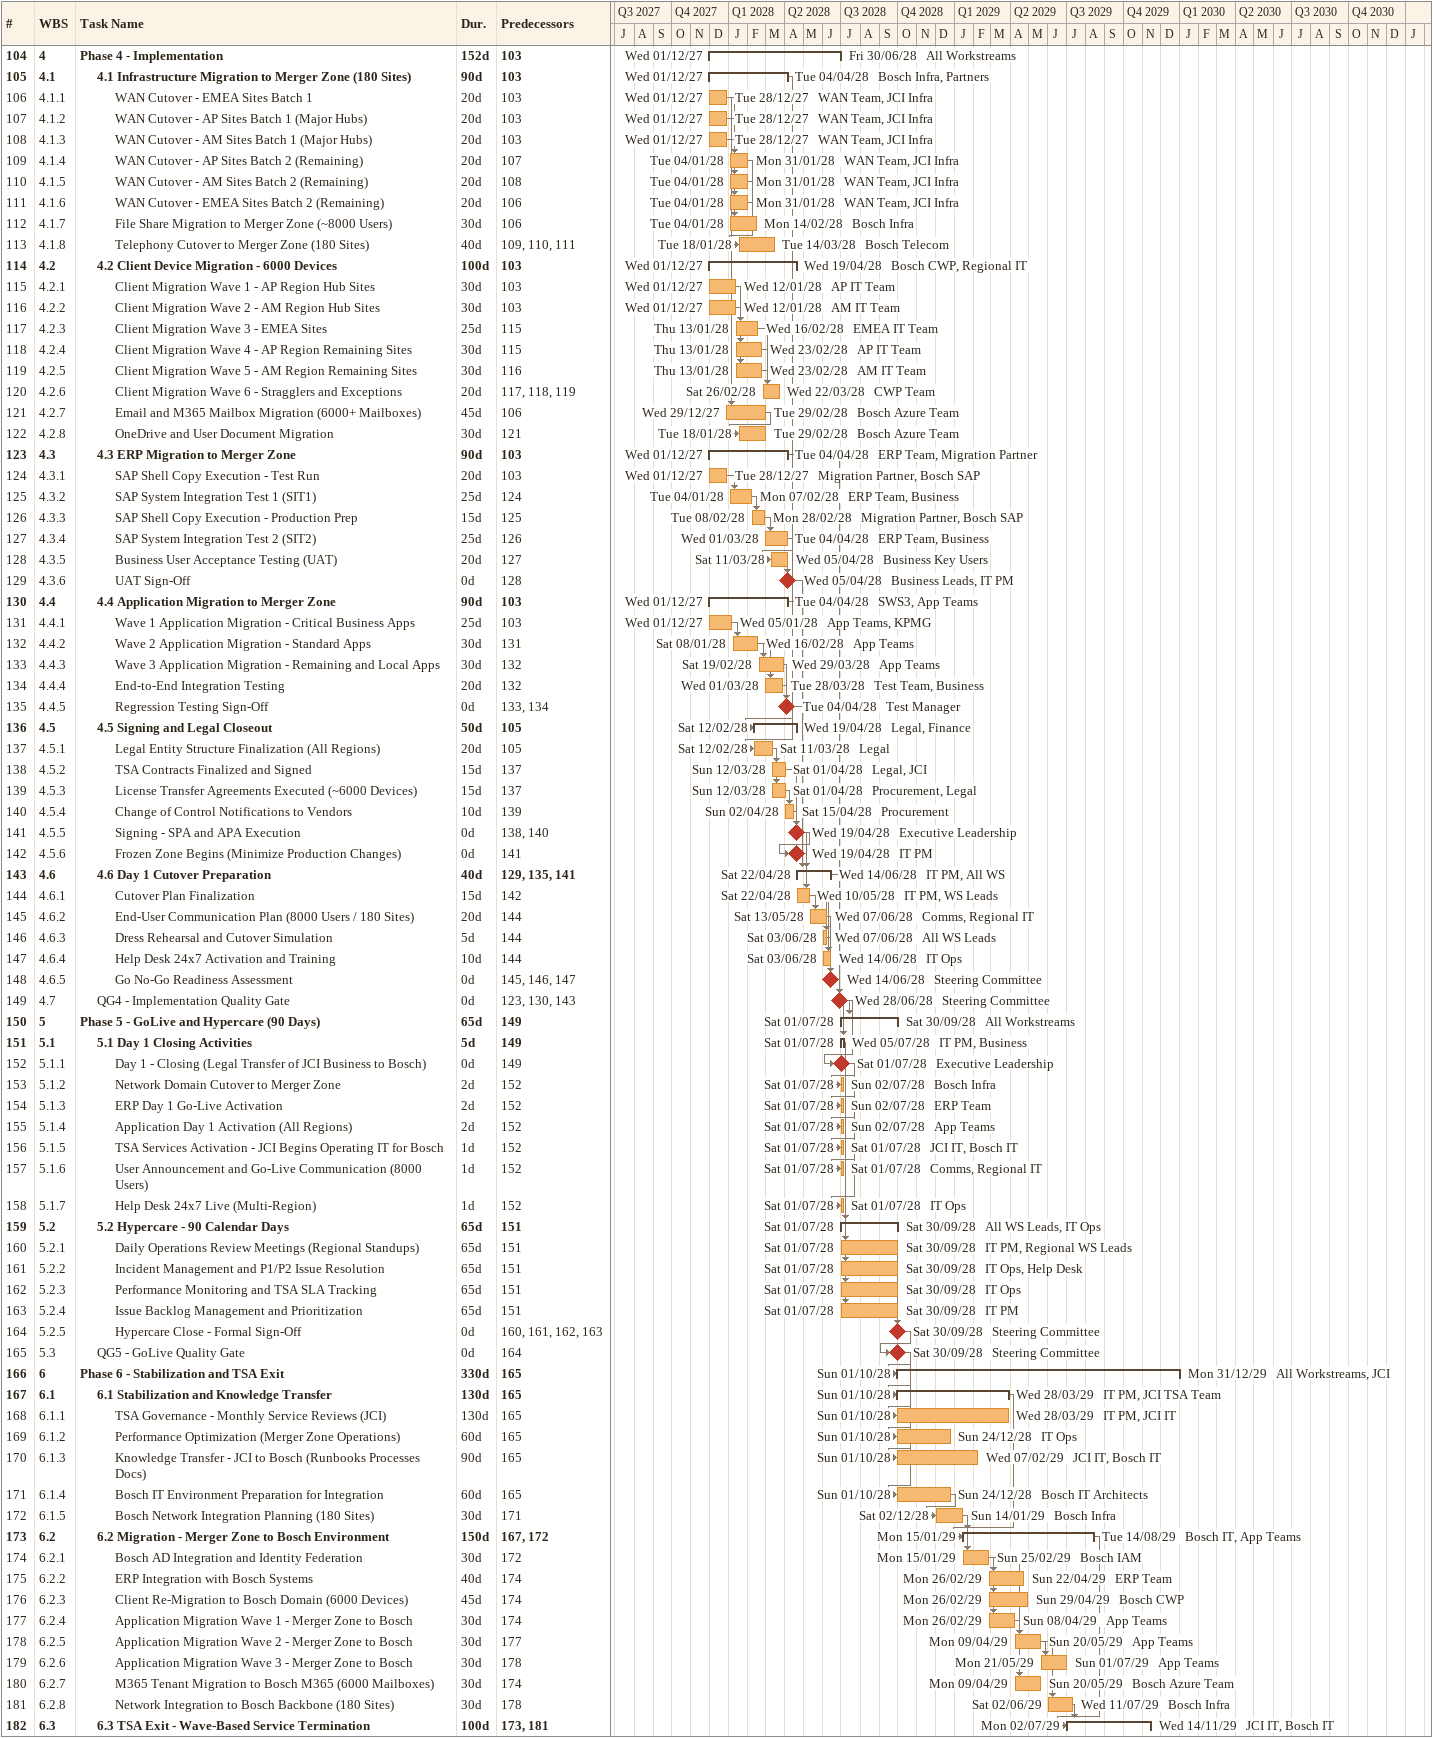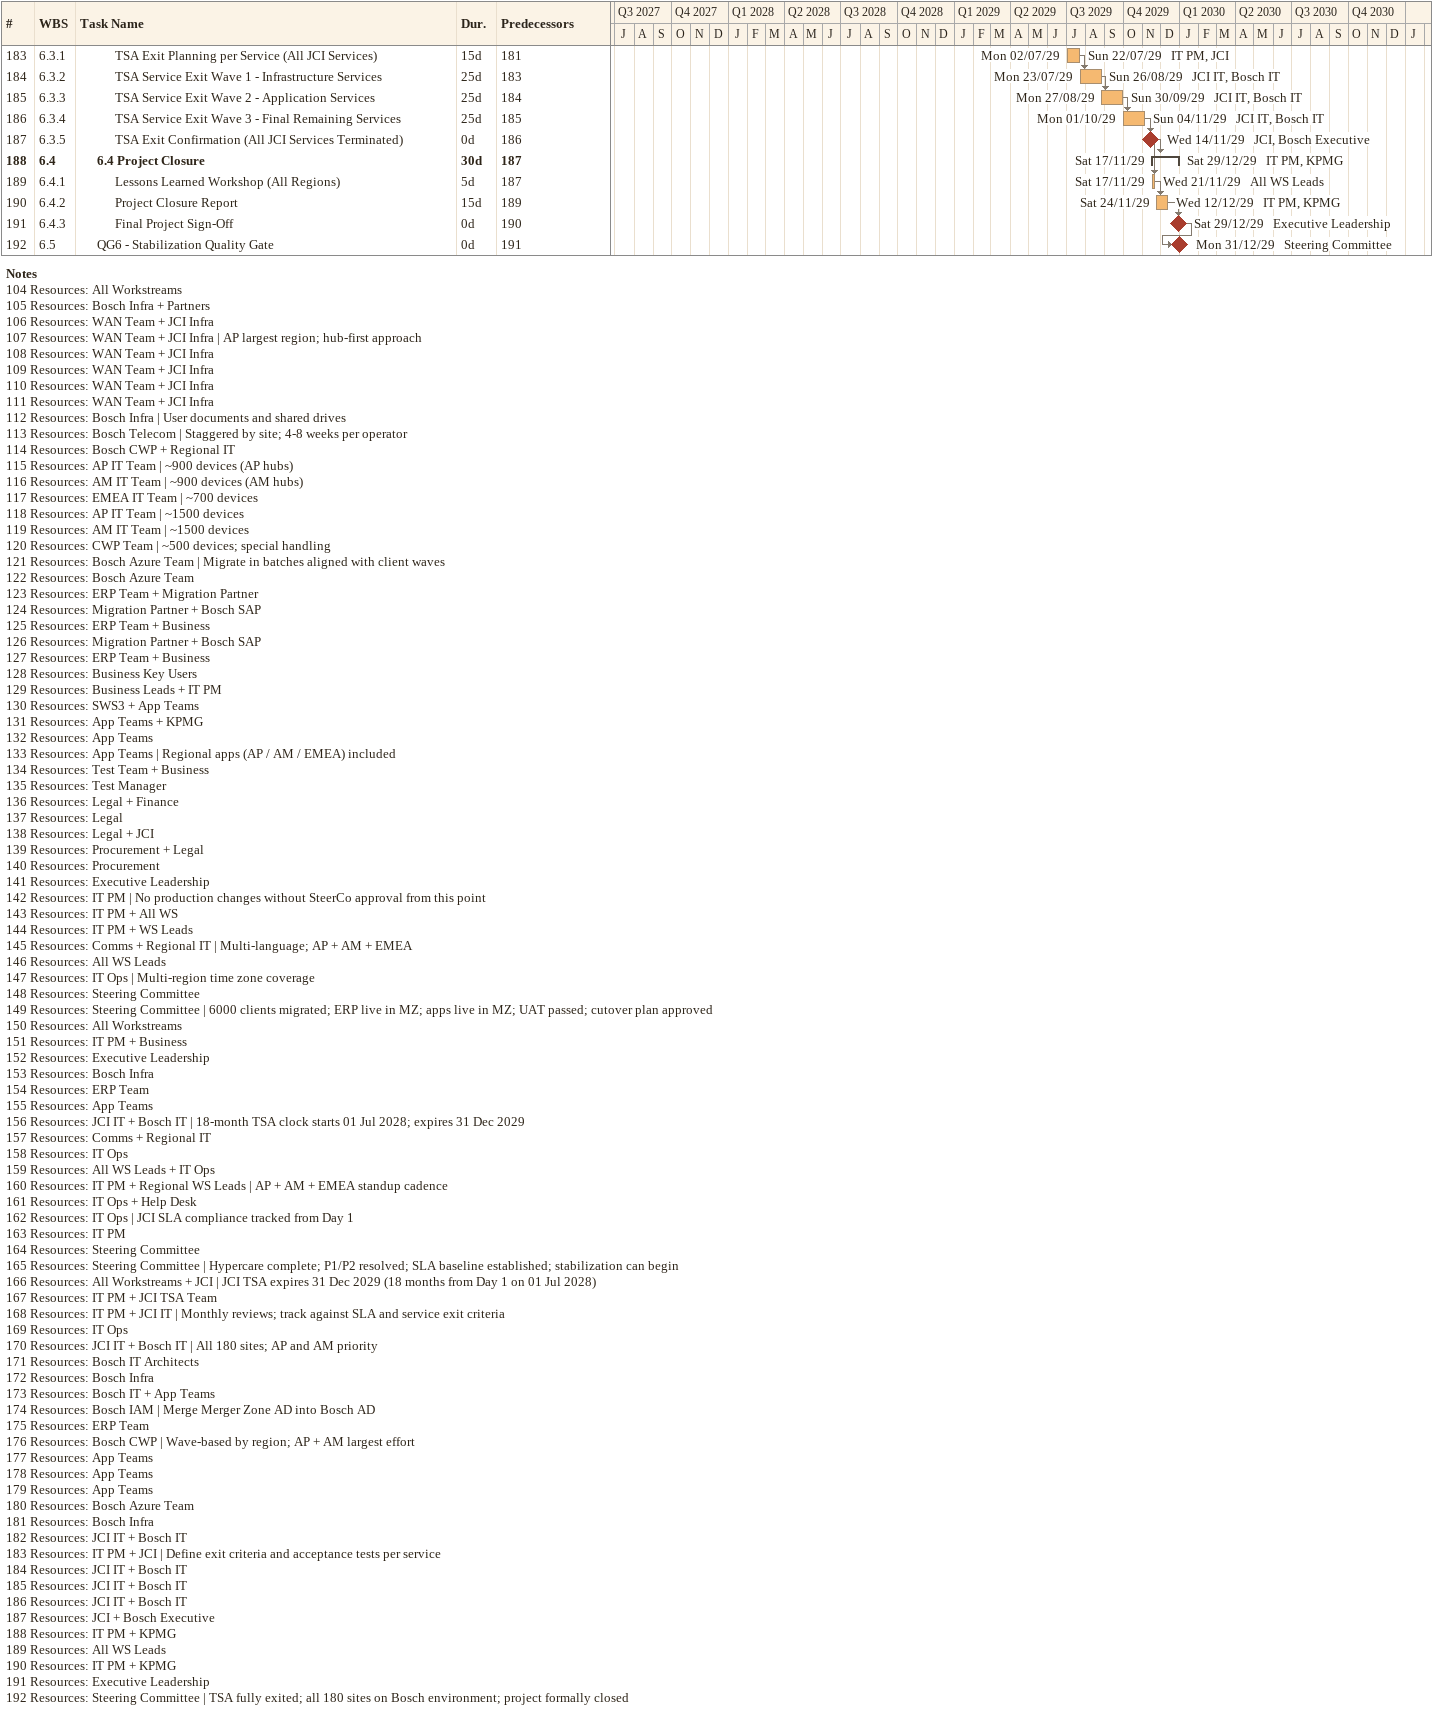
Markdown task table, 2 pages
| ID | WBS | Task | Duration | Start | Finish | Predecessors | Resources |
|---|---|---|---|---|---|---|---|
| 104 | 4 | **Phase 4 - Implementation** | 152d | 2027-12-01 | 2028-06-30 | 103 | All Workstreams |
| 105 | 4.1 | **4.1 Infrastructure Migration to Merger Zone (180 Sites)** | 90d | 2027-12-01 | 2028-04-04 | 103 | Bosch Infra, Partners |
| 106 | 4.1.1 | WAN Cutover - EMEA Sites Batch 1 | 20d | 2027-12-01 | 2027-12-28 | 103 | WAN Team, JCI Infra |
| 107 | 4.1.2 | WAN Cutover - AP Sites Batch 1 (Major Hubs) | 20d | 2027-12-01 | 2027-12-28 | 103 | WAN Team, JCI Infra |
| 108 | 4.1.3 | WAN Cutover - AM Sites Batch 1 (Major Hubs) | 20d | 2027-12-01 | 2027-12-28 | 103 | WAN Team, JCI Infra |
| 109 | 4.1.4 | WAN Cutover - AP Sites Batch 2 (Remaining) | 20d | 2028-01-04 | 2028-01-31 | 107 | WAN Team, JCI Infra |
| 110 | 4.1.5 | WAN Cutover - AM Sites Batch 2 (Remaining) | 20d | 2028-01-04 | 2028-01-31 | 108 | WAN Team, JCI Infra |
| 111 | 4.1.6 | WAN Cutover - EMEA Sites Batch 2 (Remaining) | 20d | 2028-01-04 | 2028-01-31 | 106 | WAN Team, JCI Infra |
| 112 | 4.1.7 | File Share Migration to Merger Zone (~8000 Users) | 30d | 2028-01-04 | 2028-02-14 | 106 | Bosch Infra |
| 113 | 4.1.8 | Telephony Cutover to Merger Zone (180 Sites) | 40d | 2028-01-18 | 2028-03-14 | 109, 110, 111 | Bosch Telecom |
| 114 | 4.2 | **4.2 Client Device Migration - 6000 Devices** | 100d | 2027-12-01 | 2028-04-19 | 103 | Bosch CWP, Regional IT |
| 115 | 4.2.1 | Client Migration Wave 1 - AP Region Hub Sites | 30d | 2027-12-01 | 2028-01-12 | 103 | AP IT Team |
| 116 | 4.2.2 | Client Migration Wave 2 - AM Region Hub Sites | 30d | 2027-12-01 | 2028-01-12 | 103 | AM IT Team |
| 117 | 4.2.3 | Client Migration Wave 3 - EMEA Sites | 25d | 2028-01-13 | 2028-02-16 | 115 | EMEA IT Team |
| 118 | 4.2.4 | Client Migration Wave 4 - AP Region Remaining Sites | 30d | 2028-01-13 | 2028-02-23 | 115 | AP IT Team |
| 119 | 4.2.5 | Client Migration Wave 5 - AM Region Remaining Sites | 30d | 2028-01-13 | 2028-02-23 | 116 | AM IT Team |
| 120 | 4.2.6 | Client Migration Wave 6 - Stragglers and Exceptions | 20d | 2028-02-26 | 2028-03-22 | 117, 118, 119 | CWP Team |
| 121 | 4.2.7 | Email and M365 Mailbox Migration (6000+ Mailboxes) | 45d | 2027-12-29 | 2028-02-29 | 106 | Bosch Azure Team |
| 122 | 4.2.8 | OneDrive and User Document Migration | 30d | 2028-01-18 | 2028-02-29 | 121 | Bosch Azure Team |
| 123 | 4.3 | **4.3 ERP Migration to Merger Zone** | 90d | 2027-12-01 | 2028-04-04 | 103 | ERP Team, Migration Partner |
| 124 | 4.3.1 | SAP Shell Copy Execution - Test Run | 20d | 2027-12-01 | 2027-12-28 | 103 | Migration Partner, Bosch SAP |
| 125 | 4.3.2 | SAP System Integration Test 1 (SIT1) | 25d | 2028-01-04 | 2028-02-07 | 124 | ERP Team, Business |
| 126 | 4.3.3 | SAP Shell Copy Execution - Production Prep | 15d | 2028-02-08 | 2028-02-28 | 125 | Migration Partner, Bosch SAP |
| 127 | 4.3.4 | SAP System Integration Test 2 (SIT2) | 25d | 2028-03-01 | 2028-04-04 | 126 | ERP Team, Business |
| 128 | 4.3.5 | Business User Acceptance Testing (UAT) | 20d | 2028-03-11 | 2028-04-05 | 127 | Business Key Users |
| 129 | 4.3.6 | UAT Sign-Off | 0d | 2028-04-05 | 2028-04-05 | 128 | Business Leads, IT PM |
| 130 | 4.4 | **4.4 Application Migration to Merger Zone** | 90d | 2027-12-01 | 2028-04-04 | 103 | SWS3, App Teams |
| 131 | 4.4.1 | Wave 1 Application Migration - Critical Business Apps | 25d | 2027-12-01 | 2028-01-05 | 103 | App Teams, KPMG |
| 132 | 4.4.2 | Wave 2 Application Migration - Standard Apps | 30d | 2028-01-08 | 2028-02-16 | 131 | App Teams |
| 133 | 4.4.3 | Wave 3 Application Migration - Remaining and Local Apps | 30d | 2028-02-19 | 2028-03-29 | 132 | App Teams |
| 134 | 4.4.4 | End-to-End Integration Testing | 20d | 2028-03-01 | 2028-03-28 | 132 | Test Team, Business |
| 135 | 4.4.5 | Regression Testing Sign-Off | 0d | 2028-04-04 | 2028-04-04 | 133, 134 | Test Manager |
| 136 | 4.5 | **4.5 Signing and Legal Closeout** | 50d | 2028-02-12 | 2028-04-19 | 105 | Legal, Finance |
| 137 | 4.5.1 | Legal Entity Structure Finalization (All Regions) | 20d | 2028-02-12 | 2028-03-11 | 105 | Legal |
| 138 | 4.5.2 | TSA Contracts Finalized and Signed | 15d | 2028-03-12 | 2028-04-01 | 137 | Legal, JCI |
| 139 | 4.5.3 | License Transfer Agreements Executed (~6000 Devices) | 15d | 2028-03-12 | 2028-04-01 | 137 | Procurement, Legal |
| 140 | 4.5.4 | Change of Control Notifications to Vendors | 10d | 2028-04-02 | 2028-04-15 | 139 | Procurement |
| 141 | 4.5.5 | Signing - SPA and APA Execution | 0d | 2028-04-19 | 2028-04-19 | 138, 140 | Executive Leadership |
| 142 | 4.5.6 | Frozen Zone Begins (Minimize Production Changes) | 0d | 2028-04-19 | 2028-04-19 | 141 | IT PM |
| 143 | 4.6 | **4.6 Day 1 Cutover Preparation** | 40d | 2028-04-22 | 2028-06-14 | 129, 135, 141 | IT PM, All WS |
| 144 | 4.6.1 | Cutover Plan Finalization | 15d | 2028-04-22 | 2028-05-10 | 142 | IT PM, WS Leads |
| 145 | 4.6.2 | End-User Communication Plan (8000 Users / 180 Sites) | 20d | 2028-05-13 | 2028-06-07 | 144 | Comms, Regional IT |
| 146 | 4.6.3 | Dress Rehearsal and Cutover Simulation | 5d | 2028-06-03 | 2028-06-07 | 144 | All WS Leads |
| 147 | 4.6.4 | Help Desk 24x7 Activation and Training | 10d | 2028-06-03 | 2028-06-14 | 144 | IT Ops |
| 148 | 4.6.5 | Go No-Go Readiness Assessment | 0d | 2028-06-14 | 2028-06-14 | 145, 146, 147 | Steering Committee |
| 149 | 4.7 | QG4 - Implementation Quality Gate | 0d | 2028-06-28 | 2028-06-28 | 123, 130, 143 | Steering Committee |
| 150 | 5 | **Phase 5 - GoLive and Hypercare (90 Days)** | 65d | 2028-07-01 | 2028-09-30 | 149 | All Workstreams |
| 151 | 5.1 | **5.1 Day 1 Closing Activities** | 5d | 2028-07-01 | 2028-07-05 | 149 | IT PM, Business |
| 152 | 5.1.1 | Day 1 - Closing (Legal Transfer of JCI Business to Bosch) | 0d | 2028-07-01 | 2028-07-01 | 149 | Executive Leadership |
| 153 | 5.1.2 | Network Domain Cutover to Merger Zone | 2d | 2028-07-01 | 2028-07-02 | 152 | Bosch Infra |
| 154 | 5.1.3 | ERP Day 1 Go-Live Activation | 2d | 2028-07-01 | 2028-07-02 | 152 | ERP Team |
| 155 | 5.1.4 | Application Day 1 Activation (All Regions) | 2d | 2028-07-01 | 2028-07-02 | 152 | App Teams |
| 156 | 5.1.5 | TSA Services Activation - JCI Begins Operating IT for Bosch | 1d | 2028-07-01 | 2028-07-01 | 152 | JCI IT, Bosch IT |
| 157 | 5.1.6 | User Announcement and Go-Live Communication (8000 Users) | 1d | 2028-07-01 | 2028-07-01 | 152 | Comms, Regional IT |
| 158 | 5.1.7 | Help Desk 24x7 Live (Multi-Region) | 1d | 2028-07-01 | 2028-07-01 | 152 | IT Ops |
| 159 | 5.2 | **5.2 Hypercare - 90 Calendar Days** | 65d | 2028-07-01 | 2028-09-30 | 151 | All WS Leads, IT Ops |
| 160 | 5.2.1 | Daily Operations Review Meetings (Regional Standups) | 65d | 2028-07-01 | 2028-09-30 | 151 | IT PM, Regional WS Leads |
| 161 | 5.2.2 | Incident Management and P1/P2 Issue Resolution | 65d | 2028-07-01 | 2028-09-30 | 151 | IT Ops, Help Desk |
| 162 | 5.2.3 | Performance Monitoring and TSA SLA Tracking | 65d | 2028-07-01 | 2028-09-30 | 151 | IT Ops |
| 163 | 5.2.4 | Issue Backlog Management and Prioritization | 65d | 2028-07-01 | 2028-09-30 | 151 | IT PM |
| 164 | 5.2.5 | Hypercare Close - Formal Sign-Off | 0d | 2028-09-30 | 2028-09-30 | 160, 161, 162, 163 | Steering Committee |
| 165 | 5.3 | QG5 - GoLive Quality Gate | 0d | 2028-09-30 | 2028-09-30 | 164 | Steering Committee |
| 166 | 6 | **Phase 6 - Stabilization and TSA Exit** | 330d | 2028-10-01 | 2029-12-31 | 165 | All Workstreams, JCI |
| 167 | 6.1 | **6.1 Stabilization and Knowledge Transfer** | 130d | 2028-10-01 | 2029-03-28 | 165 | IT PM, JCI TSA Team |
| 168 | 6.1.1 | TSA Governance - Monthly Service Reviews (JCI) | 130d | 2028-10-01 | 2029-03-28 | 165 | IT PM, JCI IT |
| 169 | 6.1.2 | Performance Optimization (Merger Zone Operations) | 60d | 2028-10-01 | 2028-12-24 | 165 | IT Ops |
| 170 | 6.1.3 | Knowledge Transfer - JCI to Bosch (Runbooks Processes Docs) | 90d | 2028-10-01 | 2029-02-07 | 165 | JCI IT, Bosch IT |
| 171 | 6.1.4 | Bosch IT Environment Preparation for Integration | 60d | 2028-10-01 | 2028-12-24 | 165 | Bosch IT Architects |
| 172 | 6.1.5 | Bosch Network Integration Planning (180 Sites) | 30d | 2028-12-02 | 2029-01-14 | 171 | Bosch Infra |
| 173 | 6.2 | **6.2 Migration - Merger Zone to Bosch Environment** | 150d | 2029-01-15 | 2029-08-14 | 167, 172 | Bosch IT, App Teams |
| 174 | 6.2.1 | Bosch AD Integration and Identity Federation | 30d | 2029-01-15 | 2029-02-25 | 172 | Bosch IAM |
| 175 | 6.2.2 | ERP Integration with Bosch Systems | 40d | 2029-02-26 | 2029-04-22 | 174 | ERP Team |
| 176 | 6.2.3 | Client Re-Migration to Bosch Domain (6000 Devices) | 45d | 2029-02-26 | 2029-04-29 | 174 | Bosch CWP |
| 177 | 6.2.4 | Application Migration Wave 1 - Merger Zone to Bosch | 30d | 2029-02-26 | 2029-04-08 | 174 | App Teams |
| 178 | 6.2.5 | Application Migration Wave 2 - Merger Zone to Bosch | 30d | 2029-04-09 | 2029-05-20 | 177 | App Teams |
| 179 | 6.2.6 | Application Migration Wave 3 - Merger Zone to Bosch | 30d | 2029-05-21 | 2029-07-01 | 178 | App Teams |
| 180 | 6.2.7 | M365 Tenant Migration to Bosch M365 (6000 Mailboxes) | 30d | 2029-04-09 | 2029-05-20 | 174 | Bosch Azure Team |
| 181 | 6.2.8 | Network Integration to Bosch Backbone (180 Sites) | 30d | 2029-06-02 | 2029-07-11 | 178 | Bosch Infra |
| 182 | 6.3 | **6.3 TSA Exit - Wave-Based Service Termination** | 100d | 2029-07-02 | 2029-11-14 | 173, 181 | JCI IT, Bosch IT |
| 183 | 6.3.1 | TSA Exit Planning per Service (All JCI Services) | 15d | 2029-07-02 | 2029-07-22 | 181 | IT PM, JCI |
| 184 | 6.3.2 | TSA Service Exit Wave 1 - Infrastructure Services | 25d | 2029-07-23 | 2029-08-26 | 183 | JCI IT, Bosch IT |
| 185 | 6.3.3 | TSA Service Exit Wave 2 - Application Services | 25d | 2029-08-27 | 2029-09-30 | 184 | JCI IT, Bosch IT |
| 186 | 6.3.4 | TSA Service Exit Wave 3 - Final Remaining Services | 25d | 2029-10-01 | 2029-11-04 | 185 | JCI IT, Bosch IT |
| 187 | 6.3.5 | TSA Exit Confirmation (All JCI Services Terminated) | 0d | 2029-11-14 | 2029-11-14 | 186 | JCI, Bosch Executive |
| 188 | 6.4 | **6.4 Project Closure** | 30d | 2029-11-17 | 2029-12-29 | 187 | IT PM, KPMG |
| 189 | 6.4.1 | Lessons Learned Workshop (All Regions) | 5d | 2029-11-17 | 2029-11-21 | 187 | All WS Leads |
| 190 | 6.4.2 | Project Closure Report | 15d | 2029-11-24 | 2029-12-12 | 189 | IT PM, KPMG |
| 191 | 6.4.3 | Final Project Sign-Off | 0d | 2029-12-29 | 2029-12-29 | 190 | Executive Leadership |
| 192 | 6.5 | QG6 - Stabilization Quality Gate | 0d | 2029-12-31 | 2029-12-31 | 191 | Steering Committee |

Notes
- 104: Resources: All Workstreams
- 105: Resources: Bosch Infra + Partners
- 106: Resources: WAN Team + JCI Infra
- 107: Resources: WAN Team + JCI Infra | AP largest region; hub-first approach
- 108: Resources: WAN Team + JCI Infra
- 109: Resources: WAN Team + JCI Infra
- 110: Resources: WAN Team + JCI Infra
- 111: Resources: WAN Team + JCI Infra
- 112: Resources: Bosch Infra | User documents and shared drives
- 113: Resources: Bosch Telecom | Staggered by site; 4-8 weeks per operator
- 114: Resources: Bosch CWP + Regional IT
- 115: Resources: AP IT Team | ~900 devices (AP hubs)
- 116: Resources: AM IT Team | ~900 devices (AM hubs)
- 117: Resources: EMEA IT Team | ~700 devices
- 118: Resources: AP IT Team | ~1500 devices
- 119: Resources: AM IT Team | ~1500 devices
- 120: Resources: CWP Team | ~500 devices; special handling
- 121: Resources: Bosch Azure Team | Migrate in batches aligned with client waves
- 122: Resources: Bosch Azure Team
- 123: Resources: ERP Team + Migration Partner
- 124: Resources: Migration Partner + Bosch SAP
- 125: Resources: ERP Team + Business
- 126: Resources: Migration Partner + Bosch SAP
- 127: Resources: ERP Team + Business
- 128: Resources: Business Key Users
- 129: Resources: Business Leads + IT PM
- 130: Resources: SWS3 + App Teams
- 131: Resources: App Teams + KPMG
- 132: Resources: App Teams
- 133: Resources: App Teams | Regional apps (AP / AM / EMEA) included
- 134: Resources: Test Team + Business
- 135: Resources: Test Manager
- 136: Resources: Legal + Finance
- 137: Resources: Legal
- 138: Resources: Legal + JCI
- 139: Resources: Procurement + Legal
- 140: Resources: Procurement
- 141: Resources: Executive Leadership
- 142: Resources: IT PM | No production changes without SteerCo approval from this point
- 143: Resources: IT PM + All WS
- 144: Resources: IT PM + WS Leads
- 145: Resources: Comms + Regional IT | Multi-language; AP + AM + EMEA
- 146: Resources: All WS Leads
- 147: Resources: IT Ops | Multi-region time zone coverage
- 148: Resources: Steering Committee
- 149: Resources: Steering Committee | 6000 clients migrated; ERP live in MZ; apps live in MZ; UAT passed; cutover plan approved
- 150: Resources: All Workstreams
- 151: Resources: IT PM + Business
- 152: Resources: Executive Leadership
- 153: Resources: Bosch Infra
- 154: Resources: ERP Team
- 155: Resources: App Teams
- 156: Resources: JCI IT + Bosch IT | 18-month TSA clock starts 01 Jul 2028; expires 31 Dec 2029
- 157: Resources: Comms + Regional IT
- 158: Resources: IT Ops
- 159: Resources: All WS Leads + IT Ops
- 160: Resources: IT PM + Regional WS Leads | AP + AM + EMEA standup cadence
- 161: Resources: IT Ops + Help Desk
- 162: Resources: IT Ops | JCI SLA compliance tracked from Day 1
- 163: Resources: IT PM
- 164: Resources: Steering Committee
- 165: Resources: Steering Committee | Hypercare complete; P1/P2 resolved; SLA baseline established; stabilization can begin
- 166: Resources: All Workstreams + JCI | JCI TSA expires 31 Dec 2029 (18 months from Day 1 on 01 Jul 2028)
- 167: Resources: IT PM + JCI TSA Team
- 168: Resources: IT PM + JCI IT | Monthly reviews; track against SLA and service exit criteria
- 169: Resources: IT Ops
- 170: Resources: JCI IT + Bosch IT | All 180 sites; AP and AM priority
- 171: Resources: Bosch IT Architects
- 172: Resources: Bosch Infra
- 173: Resources: Bosch IT + App Teams
- 174: Resources: Bosch IAM | Merge Merger Zone AD into Bosch AD
- 175: Resources: ERP Team
- 176: Resources: Bosch CWP | Wave-based by region; AP + AM largest effort
- 177: Resources: App Teams
- 178: Resources: App Teams
- 179: Resources: App Teams
- 180: Resources: Bosch Azure Team
- 181: Resources: Bosch Infra
- 182: Resources: JCI IT + Bosch IT
- 183: Resources: IT PM + JCI | Define exit criteria and acceptance tests per service
- 184: Resources: JCI IT + Bosch IT
- 185: Resources: JCI IT + Bosch IT
- 186: Resources: JCI IT + Bosch IT
- 187: Resources: JCI + Bosch Executive
- 188: Resources: IT PM + KPMG
- 189: Resources: All WS Leads
- 190: Resources: IT PM + KPMG
- 191: Resources: Executive Leadership
- 192: Resources: Steering Committee | TSA fully exited; all 180 sites on Bosch environment; project formally closed
